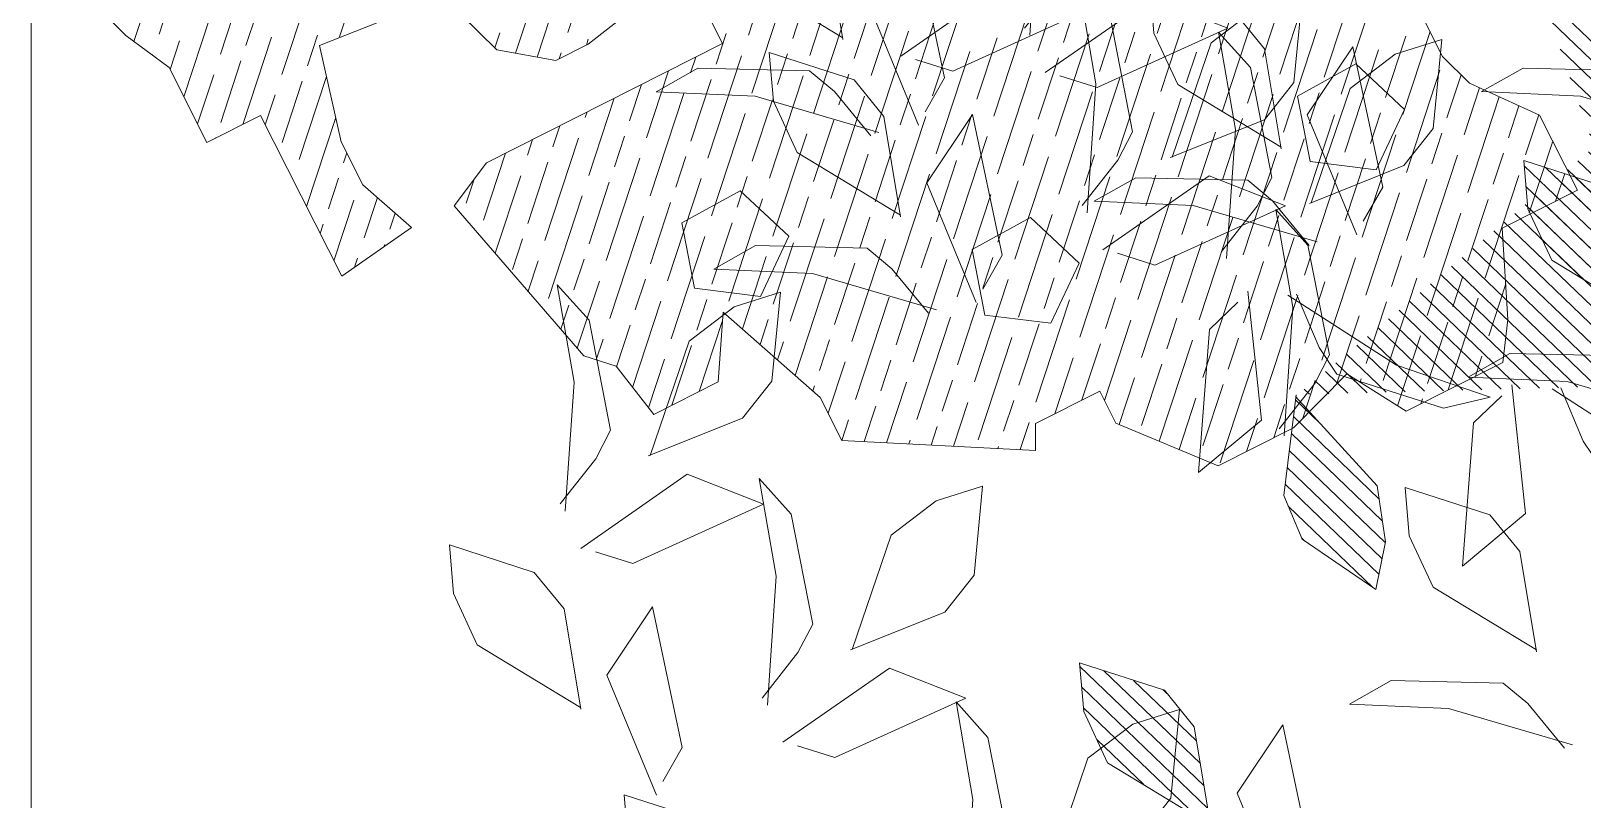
# Model space of a CAD drawing. Header units: millimetres. Extents: x 29001 to 40804, y -8833 to -5892.
# Drawn here: x 29454.92 to 29466.75, y -8454.77 to -8448.91 of the extents above; entities that cross this region are included whole.
import ezdxf

# ---------------------------------------------------------------- set-up
doc = ezdxf.new("R2010")
doc.units = ezdxf.units.MM
doc.layers.get('0').update_dxf_attribs({"lineweight": 0})
for name, color, linetype, lineweight in [('250', 250, 'Continuous', 0), ('252', 252, 'Continuous', 0), ('ARBOL', 3, 'Continuous', 0), ('xxx_Auto_Tefris_Tefris', 32, 'Continuous', 0)]:
    doc.layers.add(name, color=color, linetype=linetype, lineweight=lineweight)
pattern_1 = [(45, (-1654799.55744, 54995.25762), (-0.0105615167031, 0.0105615167031), [])]
pattern_2 = [(45, (-1654799.279671, 54994.033918), (-0.0105615167031, 0.0105615167031), [])]

# ---------------------------------------------------------------- blocks, each defined once
blk = doc.blocks.new('U1')
at = {"lineweight": 0}
h = blk.add_hatch(dxfattribs=at)
h.set_pattern_fill('ANSI31', color=63, scale=0.11949, style=0)
h.set_pattern_definition(pattern_1)
edge = h.paths.add_edge_path()
edge.add_line((-2359700.9468, 78421.3569), (-2359700.9309, 78421.4671))
edge.add_line((-2359700.9309, 78421.4671), (-2359700.8989, 78421.5079))
edge.add_line((-2359700.8989, 78421.5079), (-2359700.8066, 78421.5399))
edge.add_line((-2359700.8066, 78421.5399), (-2359700.8101, 78421.4866))
edge.add_line((-2359700.8101, 78421.4866), (-2359700.835, 78421.4298))
edge.add_line((-2359700.835, 78421.4298), (-2359700.9468, 78421.3589))
edge.add_line((-2359701.2277, 78421.5763), (-2359701.2117, 78421.6866))
edge.add_line((-2359701.2117, 78421.6866), (-2359701.1798, 78421.7274))
edge.add_line((-2359701.1798, 78421.7274), (-2359701.0874, 78421.7593))
edge.add_line((-2359701.0874, 78421.7593), (-2359701.091, 78421.7061))
edge.add_line((-2359701.091, 78421.7061), (-2359701.1159, 78421.6493))
edge.add_line((-2359701.1159, 78421.6493), (-2359701.2277, 78421.5783))
edge.add_line((-2359701.6141, 78421.9584), (-2359701.7183, 78421.9977))
edge.add_line((-2359701.7183, 78421.9977), (-2359701.7513, 78422.0377))
edge.add_line((-2359701.7513, 78422.0377), (-2359701.7626, 78422.1347))
edge.add_line((-2359701.7626, 78422.1347), (-2359701.7114, 78422.1198))
edge.add_line((-2359701.7114, 78422.1198), (-2359701.6613, 78422.0833))
edge.add_line((-2359701.6613, 78422.0833), (-2359701.6161, 78421.9588))
edge.add_line((-2359701.8674, 78421.4415), (-2359701.8516, 78421.3312))
edge.add_line((-2359701.8516, 78421.3312), (-2359701.8707, 78421.283))
edge.add_line((-2359701.8707, 78421.283), (-2359701.9503, 78421.2263))
edge.add_line((-2359701.9503, 78421.2263), (-2359701.9619, 78421.2784))
edge.add_line((-2359701.9619, 78421.2784), (-2359701.9541, 78421.3399))
edge.add_line((-2359701.9541, 78421.3399), (-2359701.8668, 78421.4396))
edge.add_line((-2359701.497, 78421.0393), (-2359701.4812, 78420.9291))
edge.add_line((-2359701.4812, 78420.9291), (-2359701.5003, 78420.8809))
edge.add_line((-2359701.5003, 78420.8809), (-2359701.5799, 78420.8242))
edge.add_line((-2359701.5799, 78420.8242), (-2359701.5915, 78420.8763))
edge.add_line((-2359701.5915, 78420.8763), (-2359701.5837, 78420.9378))
edge.add_line((-2359701.5837, 78420.9378), (-2359701.4964, 78421.0375))
edge.add_line((-2359700.7266, 78422.0401), (-2359700.7107, 78422.1503))
edge.add_line((-2359700.7107, 78422.1503), (-2359700.6787, 78422.1911))
edge.add_line((-2359700.6787, 78422.1911), (-2359700.5864, 78422.2231))
edge.add_line((-2359700.5864, 78422.2231), (-2359700.5899, 78422.1698))
edge.add_line((-2359700.5899, 78422.1698), (-2359700.6148, 78422.1131))
edge.add_line((-2359700.6148, 78422.1131), (-2359700.7266, 78422.0421))
at = {"lineweight": 0, "true_color": 0xf9de58}
h = blk.add_hatch(dxfattribs=at)
h.set_pattern_fill('ANSI31', color=41, scale=0.11949, style=0)
h.set_pattern_definition(pattern_1)
edge = h.paths.add_edge_path()
edge.add_line((-2359701.3172, 78421.8994), (-2359701.3012, 78422.0097))
edge.add_line((-2359701.3012, 78422.0097), (-2359701.2693, 78422.0505))
edge.add_line((-2359701.2693, 78422.0505), (-2359701.1769, 78422.0824))
edge.add_line((-2359701.1769, 78422.0824), (-2359701.1805, 78422.0292))
edge.add_line((-2359701.1805, 78422.0292), (-2359701.2054, 78421.9724))
edge.add_line((-2359701.2054, 78421.9724), (-2359701.3172, 78421.9014))
edge.add_line((-2359701.4545, 78421.5371), (-2359701.5587, 78421.5764))
edge.add_line((-2359701.5587, 78421.5764), (-2359701.5917, 78421.6164))
edge.add_line((-2359701.5917, 78421.6164), (-2359701.603, 78421.7135))
edge.add_line((-2359701.603, 78421.7135), (-2359701.5518, 78421.6985))
edge.add_line((-2359701.5518, 78421.6985), (-2359701.5017, 78421.662))
edge.add_line((-2359701.5017, 78421.662), (-2359701.4564, 78421.5375))
edge.add_line((-2359701.2863, 78421.2947), (-2359701.2705, 78421.1844))
edge.add_line((-2359701.2705, 78421.1844), (-2359701.2896, 78421.1362))
edge.add_line((-2359701.2896, 78421.1362), (-2359701.3692, 78421.0795))
edge.add_line((-2359701.3692, 78421.0795), (-2359701.3808, 78421.1316))
edge.add_line((-2359701.3808, 78421.1316), (-2359701.373, 78421.1931))
edge.add_line((-2359701.373, 78421.1931), (-2359701.2857, 78421.2928))
edge.add_line((-2359700.5519, 78421.2883), (-2359700.5361, 78421.178))
edge.add_line((-2359700.5361, 78421.178), (-2359700.5553, 78421.1298))
edge.add_line((-2359700.5553, 78421.1298), (-2359700.6348, 78421.0732))
edge.add_line((-2359700.6348, 78421.0732), (-2359700.6464, 78421.1252))
edge.add_line((-2359700.6464, 78421.1252), (-2359700.6386, 78421.1867))
edge.add_line((-2359700.6386, 78421.1867), (-2359700.5513, 78421.2864))
at = {"lineweight": 0, "true_color": 0x6c822b}
h = blk.add_hatch(dxfattribs=at)
h.set_pattern_fill('ANSI31', color=67, scale=0.11949, style=0)
h.set_pattern_definition(pattern_2)
edge = h.paths.add_edge_path()
edge.add_line((-2359700.669, 78420.1332), (-2359700.6531, 78420.2434))
edge.add_line((-2359700.6531, 78420.2434), (-2359700.6211, 78420.2842))
edge.add_line((-2359700.6211, 78420.2842), (-2359700.5288, 78420.3162))
edge.add_line((-2359700.5288, 78420.3162), (-2359700.5324, 78420.2629))
edge.add_line((-2359700.5324, 78420.2629), (-2359700.5572, 78420.2061))
edge.add_line((-2359700.5572, 78420.2061), (-2359700.6691, 78420.1352))
edge.add_line((-2359700.9499, 78420.3526), (-2359700.934, 78420.4629))
edge.add_line((-2359700.934, 78420.4629), (-2359700.902, 78420.5037))
edge.add_line((-2359700.902, 78420.5037), (-2359700.8097, 78420.5356))
edge.add_line((-2359700.8097, 78420.5356), (-2359700.8132, 78420.4824))
edge.add_line((-2359700.8132, 78420.4824), (-2359700.8381, 78420.4256))
edge.add_line((-2359700.8381, 78420.4256), (-2359700.9499, 78420.3546))
edge.add_line((-2359701.3364, 78420.7347), (-2359701.4406, 78420.774))
edge.add_line((-2359701.4406, 78420.774), (-2359701.4736, 78420.814))
edge.add_line((-2359701.4736, 78420.814), (-2359701.4849, 78420.911))
edge.add_line((-2359701.4849, 78420.911), (-2359701.4336, 78420.8961))
edge.add_line((-2359701.4336, 78420.8961), (-2359701.3835, 78420.8596))
edge.add_line((-2359701.3835, 78420.8596), (-2359701.3383, 78420.7351))
edge.add_line((-2359701.5896, 78420.2178), (-2359701.5738, 78420.1075))
edge.add_line((-2359701.5738, 78420.1075), (-2359701.5929, 78420.0593))
edge.add_line((-2359701.5929, 78420.0593), (-2359701.6725, 78420.0026))
edge.add_line((-2359701.6725, 78420.0026), (-2359701.6841, 78420.0547))
edge.add_line((-2359701.6841, 78420.0547), (-2359701.6763, 78420.1162))
edge.add_line((-2359701.6763, 78420.1162), (-2359701.589, 78420.2159))
edge.add_line((-2359701.2192, 78419.8156), (-2359701.2034, 78419.7054))
edge.add_line((-2359701.2034, 78419.7054), (-2359701.2226, 78419.6572))
edge.add_line((-2359701.2226, 78419.6572), (-2359701.3021, 78419.6005))
edge.add_line((-2359701.3021, 78419.6005), (-2359701.3138, 78419.6526))
edge.add_line((-2359701.3138, 78419.6526), (-2359701.3059, 78419.7141))
edge.add_line((-2359701.3059, 78419.7141), (-2359701.2186, 78419.8138))
edge.add_line((-2359700.4488, 78420.8164), (-2359700.4329, 78420.9266))
edge.add_line((-2359700.4329, 78420.9266), (-2359700.4009, 78420.9674))
edge.add_line((-2359700.4009, 78420.9674), (-2359700.3086, 78420.9994))
edge.add_line((-2359700.3086, 78420.9994), (-2359700.3122, 78420.9461))
edge.add_line((-2359700.3122, 78420.9461), (-2359700.337, 78420.8894))
edge.add_line((-2359700.337, 78420.8894), (-2359700.4489, 78420.8184))
h = blk.add_hatch(dxfattribs=at)
h.set_pattern_fill('ANSI31', color=67, scale=0.11949, style=0)
h.set_pattern_definition(pattern_2)
edge = h.paths.add_edge_path()
edge.add_line((-2359701.0394, 78420.6757), (-2359701.0235, 78420.786))
edge.add_line((-2359701.0235, 78420.786), (-2359700.9915, 78420.8268))
edge.add_line((-2359700.9915, 78420.8268), (-2359700.8992, 78420.8587))
edge.add_line((-2359700.8992, 78420.8587), (-2359700.9027, 78420.8055))
edge.add_line((-2359700.9027, 78420.8055), (-2359700.9276, 78420.7487))
edge.add_line((-2359700.9276, 78420.7487), (-2359701.0394, 78420.6777))
edge.add_line((-2359701.1767, 78420.3134), (-2359701.2809, 78420.3527))
edge.add_line((-2359701.2809, 78420.3527), (-2359701.3139, 78420.3927))
edge.add_line((-2359701.3139, 78420.3927), (-2359701.3252, 78420.4898))
edge.add_line((-2359701.3252, 78420.4898), (-2359701.274, 78420.4748))
edge.add_line((-2359701.274, 78420.4748), (-2359701.2239, 78420.4383))
edge.add_line((-2359701.2239, 78420.4383), (-2359701.1787, 78420.3138))
edge.add_line((-2359701.0085, 78420.071), (-2359700.9927, 78419.9607))
edge.add_line((-2359700.9927, 78419.9607), (-2359701.0119, 78419.9125))
edge.add_line((-2359701.0119, 78419.9125), (-2359701.0914, 78419.8558))
edge.add_line((-2359701.0914, 78419.8558), (-2359701.103, 78419.9079))
edge.add_line((-2359701.103, 78419.9079), (-2359701.0952, 78419.9694))
edge.add_line((-2359701.0952, 78419.9694), (-2359701.0079, 78420.0691))
edge.add_line((-2359700.2742, 78420.0646), (-2359700.2584, 78419.9543))
edge.add_line((-2359700.2584, 78419.9543), (-2359700.2775, 78419.9061))
edge.add_line((-2359700.2775, 78419.9061), (-2359700.3571, 78419.8495))
edge.add_line((-2359700.3571, 78419.8495), (-2359700.3687, 78419.9015))
edge.add_line((-2359700.3687, 78419.9015), (-2359700.3609, 78419.963))
edge.add_line((-2359700.3609, 78419.963), (-2359700.2736, 78420.0627))
at = {"color": 67, "lineweight": 0, "true_color": 0x6c822b}
for points in [[(-2359700.2626, 78421.6959), (-2359700.3027, 78421.7447), (-2359700.3195, 78421.7757), (-2359700.2983, 78421.8965), (-2359700.2641, 78421.9362), (-2359700.2805, 78421.8289), (-2359700.268, 78421.688)], [(-2359700.1517, 78421.6066), (-2359700.1738, 78421.6434), (-2359700.1443, 78421.798), (-2359700.0928, 78421.7244), (-2359700.1443, 78421.5919)], [(-2359700.541, 78421.5578), (-2359700.5251, 78421.668), (-2359700.4931, 78421.7088), (-2359700.4008, 78421.7408), (-2359700.4043, 78421.6875), (-2359700.4292, 78421.6308), (-2359700.5411, 78421.5598)], [(-2359700.3217, 78421.5003), (-2359700.3618, 78421.5491), (-2359700.3786, 78421.5801), (-2359700.3575, 78421.7009), (-2359700.3233, 78421.7406), (-2359700.3396, 78421.6333), (-2359700.3271, 78421.4923)], [(-2359700.1422, 78421.6642), (-2359700.1829, 78421.6506), (-2359700.3275, 78421.7126), (-2359700.2446, 78421.7471), (-2359700.1263, 78421.6682)], [(-2359700.4194, 78421.5509), (-2359700.5236, 78421.5902), (-2359700.5566, 78421.6302), (-2359700.5679, 78421.7273), (-2359700.5167, 78421.7123), (-2359700.4666, 78421.6758), (-2359700.4213, 78421.5513)], [(-2359700.4733, 78421.447), (-2359700.5135, 78421.4958), (-2359700.5302, 78421.5268), (-2359700.5091, 78421.6476), (-2359700.4749, 78421.6873), (-2359700.4913, 78421.58), (-2359700.4787, 78421.4391)], [(-2359700.571, 78421.4976), (-2359700.6752, 78421.5369), (-2359700.7082, 78421.5769), (-2359700.7195, 78421.674), (-2359700.6683, 78421.659), (-2359700.6182, 78421.6225), (-2359700.5729, 78421.498)], [(-2359700.6294, 78421.4768), (-2359700.6515, 78421.5136), (-2359700.622, 78421.6682), (-2359700.5705, 78421.5946), (-2359700.622, 78421.4621)], [(-2359700.1224, 78421.492), (-2359700.1065, 78421.6022), (-2359700.0745, 78421.643), (-2359699.9822, 78421.675), (-2359699.9858, 78421.6217), (-2359700.0106, 78421.5649), (-2359700.1225, 78421.4939)], [(-2359700.9963, 78421.5628), (-2359700.9572, 78421.6125), (-2359700.9306, 78421.6356), (-2359700.8081, 78421.6409), (-2359700.7619, 78421.6161), (-2359700.8702, 78421.609), (-2359701.0052, 78421.5664)], [(-2359700.2108, 78421.411), (-2359700.2329, 78421.4478), (-2359700.2034, 78421.6024), (-2359700.1519, 78421.5288), (-2359700.2034, 78421.3963)], [(-2359700.9468, 78421.3569), (-2359700.9309, 78421.4671), (-2359700.8989, 78421.5079), (-2359700.8066, 78421.5399), (-2359700.8101, 78421.4866), (-2359700.835, 78421.4298), (-2359700.9468, 78421.3589)], [(-2359700.5695, 78421.4515), (-2359700.5304, 78421.5012), (-2359700.5038, 78421.5243), (-2359700.3813, 78421.5296), (-2359700.3351, 78421.5048), (-2359700.4434, 78421.4977), (-2359700.5783, 78421.4551)], [(-2359700.3594, 78421.4472), (-2359700.4001, 78421.4335), (-2359700.5447, 78421.4956), (-2359700.4617, 78421.5301), (-2359700.3434, 78421.4512)], [(-2359700.5325, 78421.2513), (-2359700.5726, 78421.3002), (-2359700.5894, 78421.3311), (-2359700.5682, 78421.4519), (-2359700.534, 78421.4917), (-2359700.5504, 78421.3844), (-2359700.5378, 78421.2434)], [(-2359700.1509, 78421.3857), (-2359700.1118, 78421.4354), (-2359700.0852, 78421.4584), (-2359699.9627, 78421.4638), (-2359699.9165, 78421.4389), (-2359700.0248, 78421.4318), (-2359700.1598, 78421.3892)], [(-2359700.5546, 78421.3983), (-2359700.5781, 78421.3396), (-2359700.5971, 78421.3099), (-2359700.7131, 78421.2703), (-2359700.7644, 78421.2811), (-2359700.6625, 78421.3184), (-2359700.5451, 78421.3974)], [(-2359700.49, 78421.3909), (-2359700.4584, 78421.3618), (-2359700.4431, 78421.2052), (-2359700.5133, 78421.2613), (-2359700.5012, 78421.4029)], [(-2359700.9752, 78421.2506), (-2359700.9362, 78421.3003), (-2359700.9096, 78421.3234), (-2359700.787, 78421.3287), (-2359700.7409, 78421.3038), (-2359700.8492, 78421.2967), (-2359700.9841, 78421.2542)], [(-2359700.7773, 78421.2824), (-2359700.7458, 78421.2533), (-2359700.7304, 78421.0967), (-2359700.8006, 78421.1528), (-2359700.7886, 78421.2944)], [(-2359700.842, 78421.2898), (-2359700.8654, 78421.2311), (-2359700.8845, 78421.2014), (-2359701.0005, 78421.1618), (-2359701.0518, 78421.1726), (-2359700.9499, 78421.2099), (-2359700.8325, 78421.2889)], [(-2359699.9601, 78420.968), (-2359700.0002, 78421.0169), (-2359700.017, 78421.0479), (-2359699.9958, 78421.1687), (-2359699.9616, 78421.2084), (-2359699.978, 78421.1011), (-2359699.9655, 78420.9601)], [(-2359700.0577, 78421.0187), (-2359700.162, 78421.058), (-2359700.1949, 78421.098), (-2359700.2062, 78421.1951), (-2359700.155, 78421.1801), (-2359700.1049, 78421.1436), (-2359700.0597, 78421.0191)], [(-2359700.4488, 78420.8164), (-2359700.4329, 78420.9266), (-2359700.4009, 78420.9674), (-2359700.3086, 78420.9994), (-2359700.3122, 78420.9461), (-2359700.337, 78420.8894), (-2359700.4489, 78420.8184)], [(-2359699.9977, 78420.915), (-2359700.0384, 78420.9013), (-2359700.183, 78420.9634), (-2359700.1, 78420.9979), (-2359699.9817, 78420.919)], [(-2359700.838, 78420.895), (-2359700.7989, 78420.9447), (-2359700.7723, 78420.9677), (-2359700.6498, 78420.973), (-2359700.6036, 78420.9482), (-2359700.7119, 78420.9411), (-2359700.8468, 78420.8985)], [(-2359700.1708, 78420.7191), (-2359700.2109, 78420.768), (-2359700.2277, 78420.7989), (-2359700.2065, 78420.9197), (-2359700.1723, 78420.9595), (-2359700.1887, 78420.8522), (-2359700.1762, 78420.7112)], [(-2359700.2685, 78420.7698), (-2359700.3727, 78420.8091), (-2359700.4057, 78420.8491), (-2359700.417, 78420.9461), (-2359700.3657, 78420.9312), (-2359700.3156, 78420.8947), (-2359700.2704, 78420.7702)], [(-2359700.5372, 78420.7354), (-2359700.5593, 78420.7722), (-2359700.5298, 78420.9268), (-2359700.4783, 78420.8532), (-2359700.5298, 78420.7207)]]:
    blk.add_lwpolyline(points, dxfattribs=at)
at = {"color": 63, "lineweight": 0}
for points in [[(-2359700.3002, 78421.6428), (-2359700.3409, 78421.6292), (-2359700.4855, 78421.6912), (-2359700.4026, 78421.7257), (-2359700.2843, 78421.6468)], [(-2359700.5519, 78421.2883), (-2359700.5361, 78421.178), (-2359700.5553, 78421.1298), (-2359700.6348, 78421.0732), (-2359700.6464, 78421.1252), (-2359700.6386, 78421.1867), (-2359700.5513, 78421.2864)], [(-2359700.8095, 78421.0012), (-2359700.7936, 78421.1115), (-2359700.7616, 78421.1523), (-2359700.6693, 78421.1842), (-2359700.6728, 78421.131), (-2359700.6977, 78421.0742), (-2359700.8096, 78421.0032)]]:
    blk.add_lwpolyline(points, dxfattribs=at)
at = {"layer": '250', "lineweight": 0}
for points in [[(-2359700.0633, 78421.6876), (-2359700.0474, 78421.7978), (-2359700.0154, 78421.8386), (-2359699.9231, 78421.8706), (-2359699.9266, 78421.8173), (-2359699.9515, 78421.7606), (-2359700.0633, 78421.6896)], [(-2359700.0918, 78421.5813), (-2359700.0527, 78421.631), (-2359700.0261, 78421.6541), (-2359699.9036, 78421.6594), (-2359699.8574, 78421.6346), (-2359699.9657, 78421.6275), (-2359700.1006, 78421.5849)], [(-2359699.8406, 78421.2357), (-2359699.9448, 78421.275), (-2359699.9778, 78421.315), (-2359699.9891, 78421.4121), (-2359699.9379, 78421.3971), (-2359699.8878, 78421.3606), (-2359699.8426, 78421.2361)], [(-2359699.743, 78421.1851), (-2359699.7831, 78421.2339), (-2359699.7999, 78421.2649), (-2359699.7787, 78421.3857), (-2359699.7445, 78421.4254), (-2359699.7609, 78421.3181), (-2359699.7483, 78421.1772)], [(-2359699.7806, 78421.132), (-2359699.8213, 78421.1184), (-2359699.9659, 78421.1804), (-2359699.8829, 78421.2149), (-2359699.7646, 78421.136)], [(-2359699.7608, 78420.9598), (-2359699.7448, 78421.07), (-2359699.7129, 78421.1108), (-2359699.6206, 78421.1427), (-2359699.6241, 78421.0895), (-2359699.649, 78421.0327), (-2359699.7608, 78420.9617)], [(-2359699.8491, 78420.8788), (-2359699.8712, 78420.9156), (-2359699.8418, 78421.0702), (-2359699.7902, 78420.9966), (-2359699.8418, 78420.8641)], [(-2359699.9467, 78420.6822), (-2359699.9307, 78420.7924), (-2359699.8988, 78420.8332), (-2359699.8064, 78420.8652), (-2359699.81, 78420.8119), (-2359699.8349, 78420.7551), (-2359699.9467, 78420.6841)]]:
    blk.add_lwpolyline(points, dxfattribs=at)
blk = doc.blocks.new('cc')
at = {"color": 66, "linetype": 'Continuous', "true_color": 0x608d07}
for p, q in [((-1.381, 4.05), (-1.4368, 4.0822)), ((-1.3449, 4.1049), (-1.3471, 4.1062)), ((-1.6031, 4.0266), (-1.6162, 4.0341)), ((-1.2717, 3.911), (-1.5265, 4.0582)), ((-1.4796, 3.8794), (-1.6735, 3.9914)), ((-1.3898, 3.9034), (-1.5605, 4.0019)), ((-1.1801, 3.934), (-1.3242, 4.0172)), ((-1.3702, 3.7404), (-1.6546, 3.9046)), ((-1.7016, 3.8559), (-1.7109, 3.8613)), ((-1.1383, 3.6824), (-1.4227, 3.8465)), ((-1.2619, 3.8295), (-1.3472, 3.8788)), ((-0.9305, 3.714), (-1.2148, 3.8782)), ((-0.8221, 3.8031), (-0.899, 3.8475)), ((-2.0178, 3.7352), (-2.1097, 3.7882)), ((-1.9281, 3.7592), (-2.02, 3.8123)), ((-1.81, 3.7668), (-1.9146, 3.8272)), ((-1.5781, 3.7088), (-1.7682, 3.8185)), ((-1.4884, 3.7328), (-1.659, 3.8313)), ((-1.0486, 3.7064), (-1.2192, 3.8049)), ((-0.7838, 3.7052), (-0.9829, 3.8202)), ((-1.9085, 3.5962), (-2.1928, 3.7604)), ((-1.6766, 3.5381), (-1.9609, 3.7023)), ((-1.8001, 3.6853), (-1.8854, 3.7346)), ((-1.4687, 3.5698), (-1.7531, 3.734)), ((-1.3604, 3.6589), (-1.4457, 3.7082)), ((-1.029, 3.5434), (-1.3133, 3.7076)), ((-2.1163, 3.5645), (-2.2588, 3.6468)), ((-2.0266, 3.5886), (-2.1972, 3.6871)), ((-1.5869, 3.5622), (-1.7575, 3.6607)), ((-1.2368, 3.5117), (-1.5212, 3.6759)), ((-0.8151, 3.4958), (-1.0814, 3.6495)), ((-0.9206, 3.6325), (-1.006, 3.6818)), ((-0.762, 3.6168), (-0.8736, 3.6812)), ((-1.1471, 3.5358), (-1.3177, 3.6343)), ((-0.7885, 3.5563), (-0.878, 3.6079)), ((-2.007, 3.4256), (-2.2873, 3.5875)), ((-1.8986, 3.5147), (-1.984, 3.5639)), ((-1.5672, 3.3992), (-1.8516, 3.5634)), ((-2.1251, 3.418), (-2.2957, 3.5165)), ((-1.7751, 3.3675), (-2.0594, 3.5317)), ((-1.3353, 3.3411), (-1.6197, 3.5053)), ((-1.4589, 3.4883), (-1.5442, 3.5376)), ((-1.1275, 3.3728), (-1.4118, 3.537)), ((-1.0191, 3.4619), (-1.1045, 3.5112)), ((-0.8417, 3.4353), (-0.9721, 3.5106)), ((-2.2148, 3.3939), (-2.3443, 3.4687)), ((-1.6854, 3.3916), (-1.856, 3.4901)), ((-1.2456, 3.3652), (-1.4162, 3.4637)), ((-0.8956, 3.3147), (-1.1799, 3.4789)), ((-0.8572, 3.3684), (-0.9765, 3.4373)), ((-2.1055, 3.255), (-2.3289, 3.384)), ((-1.8736, 3.1969), (-2.1579, 3.3611)), ((-1.9971, 3.3441), (-2.0825, 3.3933)), ((-1.6657, 3.2286), (-1.9501, 3.3927)), ((-1.5574, 3.3177), (-1.6427, 3.3669)), ((-1.226, 3.2022), (-1.5103, 3.3663)), ((-2.5452, 3.2814), (-2.6202, 3.3247)), ((-2.3133, 3.2233), (-2.469, 3.3132)), ((-2.2236, 3.2473), (-2.3793, 3.3372)), ((-1.7839, 3.2209), (-1.9545, 3.3194)), ((-1.4338, 3.1705), (-1.7182, 3.3347)), ((-1.1177, 3.2913), (-1.203, 3.3405)), ((-0.8399, 3.2068), (-1.0706, 3.34)), ((-2.6634, 3.2737), (-2.6686, 3.2768)), ((-1.3441, 3.1945), (-1.5147, 3.2931)), ((-0.9941, 3.1441), (-1.2785, 3.3083)), ((-0.9044, 3.1682), (-1.075, 3.2667)), ((-2.5354, 3.1999), (-2.6207, 3.2491)), ((-2.204, 3.0843), (-2.4883, 3.2485)), ((-2.0957, 3.1735), (-2.181, 3.2227)), ((-1.7642, 3.0579), (-2.0486, 3.2221)), ((-2.6437, 3.1107), (-2.7654, 3.181)), ((-2.4118, 3.0527), (-2.6962, 3.2169)), ((-2.3221, 3.0767), (-2.4927, 3.1752)), ((-1.9721, 3.0263), (-2.2565, 3.1905)), ((-1.6559, 3.1471), (-1.7412, 3.1963)), ((-1.3245, 3.0315), (-1.6089, 3.1957)), ((-1.2162, 3.1207), (-1.3015, 3.1699)), ((-2.7619, 3.1031), (-2.8138, 3.1331)), ((-1.8824, 3.0503), (-2.053, 3.1488)), ((-1.5323, 2.9999), (-1.8167, 3.1641)), ((-1.4426, 3.0239), (-1.6133, 3.1224)), ((-1.0926, 2.9735), (-1.377, 3.1377)), ((-0.8847, 3.0052), (-1.1691, 3.1693)), ((-2.8516, 3.0791), (-2.8622, 3.0852)), ((-2.6339, 3.0292), (-2.7192, 3.0785)), ((-2.3025, 2.9137), (-2.5869, 3.0779)), ((-1.0029, 2.9975), (-1.1735, 3.096)), ((-2.7422, 2.9401), (-2.9106, 3.0373)), ((-2.5103, 2.8821), (-2.7947, 3.0462)), ((-2.1942, 3.0028), (-2.2795, 3.0521)), ((-1.8627, 2.8873), (-2.1471, 3.0515)), ((-2.8604, 2.9325), (-2.959, 2.9894)), ((-2.4206, 2.9061), (-2.5913, 3.0046)), ((-2.0706, 2.8557), (-2.355, 3.0198)), ((-1.6309, 2.8293), (-1.9152, 2.9934)), ((-1.7544, 2.9764), (-1.8397, 3.0257)), ((-1.423, 2.8609), (-1.7074, 3.0251)), ((-1.3147, 2.95), (-1.4, 2.9993)), ((-0.9832, 2.8345), (-1.2676, 2.9987)), ((-2.9501, 2.9085), (-3.0069, 2.9413)), ((-1.9809, 2.8797), (-2.1515, 2.9782)), ((-1.5411, 2.8533), (-1.7118, 2.9518)), ((-1.1911, 2.8029), (-1.4755, 2.9671)), ((-2.7324, 2.8586), (-2.8177, 2.9079)), ((-2.401, 2.7431), (-2.6854, 2.9073)), ((-1.1014, 2.8269), (-1.272, 2.9254)), ((-2.8407, 2.7695), (-2.9829, 2.8516)), ((-2.6089, 2.7114), (-2.8932, 2.8756)), ((-2.1691, 2.685), (-2.4535, 2.8492)), ((-2.2927, 2.8322), (-2.378, 2.8815)), ((-1.9613, 2.7167), (-2.2456, 2.8809)), ((-1.8529, 2.8058), (-1.9382, 2.8551)), ((-1.5215, 2.6903), (-1.8059, 2.8545)), ((-2.5191, 2.7355), (-2.6898, 2.834)), ((-2.0794, 2.7091), (-2.25, 2.8076)), ((-1.7294, 2.6587), (-2.0137, 2.8228)), ((-1.2896, 2.6323), (-1.574, 2.7964)), ((-1.4132, 2.7794), (-1.4985, 2.8287)), ((-1.0818, 2.6639), (-1.3661, 2.8281)), ((-2.9589, 2.7619), (-2.9728, 2.7699)), ((-1.6396, 2.6827), (-1.8103, 2.7812)), ((-1.1999, 2.6563), (-1.3705, 2.7548)), ((-2.7074, 2.5408), (-2.9813, 2.699)), ((-2.8309, 2.688), (-2.9162, 2.7372)), ((-2.4995, 2.5725), (-2.7839, 2.7367)), ((-2.3912, 2.6616), (-2.4765, 2.7109)), ((-2.0598, 2.5461), (-2.3441, 2.7103)), ((-2.6176, 2.5649), (-2.7883, 2.6634)), ((-2.2676, 2.5144), (-2.552, 2.6786)), ((-1.8279, 2.488), (-2.1122, 2.6522)), ((-1.9514, 2.6352), (-2.0367, 2.6845)), ((-1.62, 2.5197), (-1.9044, 2.6839)), ((-1.5117, 2.6088), (-1.597, 2.6581)), ((-1.1803, 2.4933), (-1.4646, 2.6575)), ((-2.9393, 2.5989), (-2.9898, 2.6281)), ((-2.1779, 2.5385), (-2.3485, 2.637)), ((-1.7382, 2.5121), (-1.9088, 2.6106)), ((-1.3881, 2.4616), (-1.6725, 2.6258)), ((-2.9294, 2.5174), (-2.9983, 2.5571)), ((-2.598, 2.4019), (-2.8824, 2.566)), ((-3.1559, 2.4206), (-3.322, 2.5165)), ((-3.0378, 2.4283), (-3.2323, 2.5406)), ((-2.3661, 2.3438), (-2.6505, 2.508)), ((-2.4897, 2.491), (-2.575, 2.5402)), ((-2.1583, 2.3755), (-2.4426, 2.5396)), ((-2.0499, 2.4646), (-2.1352, 2.5138)), ((-1.7185, 2.3491), (-2.0029, 2.5132)), ((-3.2456, 2.3966), (-3.3803, 2.4743)), ((-2.8059, 2.3702), (-3.0068, 2.4862)), ((-2.7162, 2.3942), (-2.8868, 2.4927)), ((-2.2764, 2.3678), (-2.447, 2.4664)), ((-1.9264, 2.3174), (-2.2107, 2.4816)), ((-1.6102, 2.4382), (-1.6955, 2.4874)), ((-1.8367, 2.3414), (-2.0073, 2.44)), ((-1.4866, 2.291), (-1.771, 2.4552)), ((-3.1363, 2.2576), (-3.3752, 2.3956)), ((-3.0279, 2.3468), (-3.1132, 2.396)), ((-2.6965, 2.2312), (-2.9809, 2.3954)), ((-2.5882, 2.3204), (-2.6735, 2.3696)), ((-2.2568, 2.2048), (-2.5411, 2.369)), ((-2.9044, 2.1996), (-3.1887, 2.3638)), ((-2.8147, 2.2236), (-2.9853, 2.3221)), ((-2.4646, 2.1732), (-2.749, 2.3374)), ((-2.1484, 2.294), (-2.2338, 2.3432)), ((-1.817, 2.1784), (-2.1014, 2.3426)), ((-3.2544, 2.25), (-3.3702, 2.3168)), ((-2.3749, 2.1972), (-2.5455, 2.2957)), ((-2.0249, 2.1468), (-2.3092, 2.311)), ((-3.3441, 2.226), (-3.4018, 2.2593)), ((-3.1264, 2.1761), (-3.2118, 2.2254)), ((-2.795, 2.0606), (-3.0794, 2.2248)), ((-1.9352, 2.1708), (-2.1058, 2.2693)), ((-3.2348, 2.087), (-3.4214, 2.1947)), ((-3.0029, 2.029), (-3.2872, 2.1931)), ((-2.6867, 2.1497), (-2.772, 2.199)), ((-2.3553, 2.0342), (-2.6396, 2.1984)), ((-2.9132, 2.053), (-3.0838, 2.1515)), ((-2.5631, 2.0026), (-2.8475, 2.1667)), ((-2.1234, 1.9762), (-2.4078, 2.1404)), ((-2.247, 2.1233), (-2.3323, 2.1726)), ((-1.9155, 2.0078), (-2.1999, 2.172)), ((-3.3529, 2.0794), (-3.4201, 2.1182)), ((-2.4734, 2.0266), (-2.644, 2.1251)), ((-2.0337, 2.0002), (-2.2043, 2.0987)), ((-3.225, 2.0055), (-3.3103, 2.0548)), ((-2.8935, 1.89), (-3.1779, 2.0542)), ((-3.1014, 1.8583), (-3.3858, 2.0225)), ((-2.6616, 1.8319), (-2.946, 1.9961)), ((-2.7852, 1.9791), (-2.8705, 2.0284)), ((-2.4538, 1.8636), (-2.7382, 2.0278)), ((-2.3455, 1.9527), (-2.4308, 2.002)), ((-2.014, 1.8372), (-2.2984, 2.0014)), ((-3.3333, 1.9164), (-3.4176, 1.9651)), ((-3.0117, 1.8824), (-3.1823, 1.9809)), ((-2.5719, 1.856), (-2.7426, 1.9545)), ((-2.2219, 1.8056), (-2.5063, 1.9697)), ((-2.1322, 1.8296), (-2.3028, 1.9281)), ((-3.3235, 1.8349), (-3.4088, 1.8841)), ((-2.992, 1.7194), (-3.2764, 1.8836)), ((-2.8837, 1.8085), (-2.969, 1.8578)), ((-2.6503, 1.7496), (-2.8367, 1.8572)), ((-3.1999, 1.6877), (-3.4151, 1.8119)), ((-3.1102, 1.7118), (-3.2808, 1.8103)), ((-2.8297, 1.7015), (-3.0445, 1.8255)), ((-2.5606, 1.7736), (-2.6048, 1.7991)), ((-2.444, 1.7821), (-2.5293, 1.8314)), ((-2.1125, 1.6666), (-2.3969, 1.8308)), ((-2.74, 1.7255), (-2.8411, 1.7839)), ((-3.1886, 1.6054), (-3.3749, 1.7129)), ((-3.0092, 1.6534), (-3.0675, 1.6871)), ((-2.9195, 1.6775), (-2.9352, 1.6865)), ((-3.3123, 1.6009), (-3.3793, 1.6396)), ((-3.0989, 1.6294), (-3.143, 1.6549)), ((-3.6484, 1.5675), (-3.6547, 1.5711)), ((-3.7381, 1.5435), (-3.7633, 1.558)), ((-3.5614, 1.5173), (-3.6058, 1.5429)), ((-2.7689, 1.5147), (-2.7851, 1.5241)), ((-3.6288, 1.4045), (-3.7972, 1.5017)), ((-3.5699, 1.4464), (-3.6813, 1.5107)), ((-2.8587, 1.4907), (-2.8748, 1.5001)), ((-2.7493, 1.3517), (-2.9216, 1.4512)), ((-2.5174, 1.2937), (-2.8018, 1.4579)), ((-3.7469, 1.3969), (-3.7731, 1.412)), ((-3.619, 1.323), (-3.7043, 1.3723)), ((-2.8675, 1.3441), (-2.9626, 1.3991)), ((-2.9572, 1.3201), (-2.9992, 1.3444)), ((-3.502, 1.1797), (-3.7491, 1.3223)), ((-3.5487, 1.2825), (-3.5763, 1.2984)), ((-3.44, 1.068), (-3.6704, 1.2011)), ((-3.5042, 1.0293), (-3.6748, 1.1278)), ((-3.5939, 1.0052), (-3.677, 1.0532)), ((-3.4846, 0.8663), (-3.7274, 1.0065)), ((-3.3763, 0.9554), (-3.4616, 1.0047)), ((-3.0448, 0.8399), (-3.3292, 1.0041)), ((-3.816, 0.9818), (-3.8171, 0.9824)), ((-3.6027, 0.8587), (-3.7733, 0.9572)), ((-3.2527, 0.8082), (-3.5371, 0.9724)), ((-3.6924, 0.8346), (-3.8293, 0.9136)), ((-3.5831, 0.6957), (-3.8052, 0.8239)), ((-3.4748, 0.7848), (-3.5601, 0.834)), ((-3.3512, 0.6376), (-3.6356, 0.8018)), ((-3.7012, 0.688), (-3.7812, 0.7342)), ((-3.7909, 0.664), (-3.7922, 0.6647)), ((-3.4497, 0.467), (-3.7341, 0.6312)), ((-3.6816, 0.525), (-3.8061, 0.597))]:
    blk.add_line(p, q, dxfattribs=at)
at = {"layer": '250', "color": 66, "true_color": 0x608d07}
for points in [[(-2.5929, 1.5377), (-2.7793, 1.5256), (-2.8855, 1.4972), (-2.9987, 1.3532), (-3.0127, 1.1222), (-3.3925, 0.9826), (-3.5391, 1.2463), (-3.5769, 1.3877), (-3.5535, 1.5833), (-3.8107, 1.5523), (-3.6687, 1.0222), (-3.8456, 0.9748), (-3.7794, 0.7274), (-3.8123, 0.5671), (-3.8193, 0.4516)], [(-0.7105, 2.7239), (-0.862, 3.2893), (-0.855, 3.4048), (-0.7608, 3.6194), (-0.8271, 3.8668), (-1.0748, 3.8004), (-1.2473, 4.0193), (-1.3465, 4.1064), (-1.665, 4.021), (-1.7239, 3.8159), (-1.9552, 3.8297), (-2.2029, 3.7633), (-2.349, 3.459), (-2.3206, 3.353), (-2.533, 3.2961), (-2.5873, 3.3573), (-3.0071, 2.9418), (-2.9692, 2.8004), (-3.0161, 2.4091), (-3.1696, 2.5574), (-3.3819, 2.5005), (-3.37, 2.3143), (-3.4218, 2.2246), (-3.4119, 1.6213), (-3.2514, 1.5885), (-2.4727, 1.7972), (-2.397, 1.5145)]]:
    blk.add_lwpolyline(points, dxfattribs=at)
for points in [[(-1.0564, 3.3324), (-1.2432, 3.4119), (-1.3765, 3.2588), (-1.2721, 3.0847), (-1.0743, 3.1302)], [(-2.7133, 2.3698), (-2.9002, 2.4493), (-3.0335, 2.2962), (-2.9291, 2.1221), (-2.7312, 2.1676)]]:
    blk.add_lwpolyline(points, close=True, dxfattribs=at)
at = {"layer": 'ARBOL', "color": 66, "true_color": 0x608d07}
blk.add_lwpolyline([(-2.1078, 3.02), (-2.2946, 3.0996), (-2.4279, 2.9465), (-2.3235, 2.7723), (-2.1257, 2.8178)], close=True, dxfattribs=at)
blk = doc.blocks.new('MOBİLYALAR')
at = {"layer": 'xxx_Auto_Tefris_Tefris', "lineweight": 0}
blk.add_lwpolyline([(349.435, -2153.146), (310.129, -2153.146), (310.129, -2089.792), (349.435, -2089.792)], close=True, dxfattribs=at)
at = {"lineweight": 0, "extrusion": (7.374e-13, 3.02e-14, -1), "xscale": 6.952506840120427, "yscale": 6.952506840120427, "zscale": 6.952506840120427, "rotation": 358.8247405303607}
blk.add_blockref('U1', (16390880.275, -883735.016), dxfattribs=at)
at = {"layer": '252', "lineweight": 0, "extrusion": (0, 0, -1), "xscale": 2.5, "yscale": 2.5, "zscale": 2.5, "rotation": 138.2177405299978}
blk.add_blockref('cc', (-317.014, -2119.735), dxfattribs=at)

msp = doc.modelspace()

# ---------------------------------------------------------------- block references
at = {"color": 6}
msp.add_blockref('MOBİLYALAR', (29144.792, -6321.799), dxfattribs=at)

doc.saveas('drawing.dxf')
